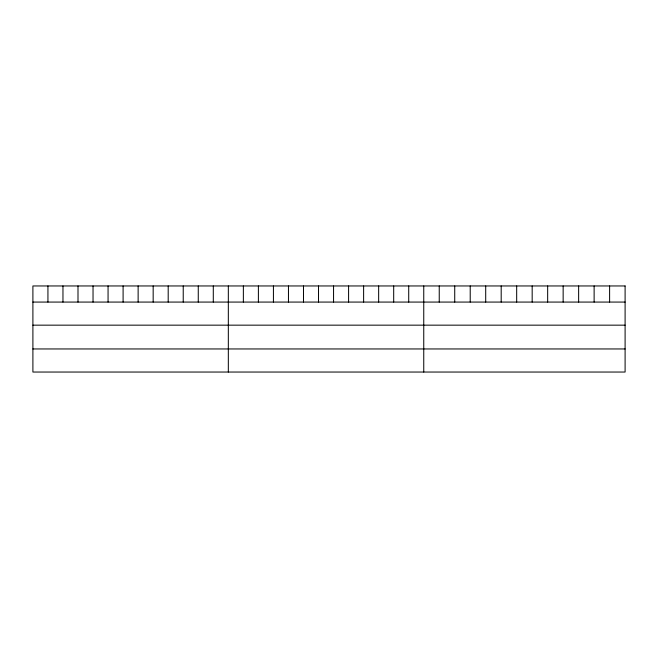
<?xml version="1.0" encoding="UTF-8"?>
<svg xmlns="http://www.w3.org/2000/svg" width="658" height="658" viewBox="0 0 658 658"><rect width="100%" height="100%" fill="white"/><g stroke="black" fill="none" stroke-linecap="round" stroke-linejoin="round"><path stroke-width="0.99" d="M32.9 302.071L625.1 302.071M32.9 325.159L625.1 325.159M32.9 348.954L625.1 348.954M609.612 285.959L609.612 302.071M594.125 285.959L594.125 302.071M578.637 285.959L578.637 302.071M563.149 285.959L563.149 302.071M547.662 285.959L547.662 302.071M532.174 285.959L532.174 302.071M516.678 285.959L516.678 302.071M501.19 285.959L501.19 302.071M485.703 285.959L485.703 302.071M470.215 285.959L470.215 302.071M454.727 285.959L454.727 302.071M439.24 285.959L439.24 302.071M423.752 285.959L423.752 372.041M408.717 285.959L408.717 302.071M393.69 285.959L393.69 302.071M378.654 285.959L378.654 302.071M363.619 285.959L363.619 302.071M348.592 285.959L348.592 302.071M333.557 285.959L333.557 302.071M318.521 285.959L318.521 302.071M303.486 285.959L303.486 302.071M288.459 285.959L288.459 302.071M273.424 285.959L273.424 302.071M258.388 285.959L258.388 302.071M243.361 285.959L243.361 302.071M228.326 285.959L228.326 372.041M213.291 285.959L213.291 302.071M198.264 285.959L198.264 302.071M183.228 285.959L183.228 302.071M168.193 285.959L168.193 302.071M153.166 285.959L153.166 302.071M138.131 285.959L138.131 302.071M123.095 285.959L123.095 302.071M108.06 285.959L108.06 302.071M93.033 285.959L93.033 302.071M77.998 285.959L77.998 302.071M62.962 285.959L62.962 302.071M47.935 285.959L47.935 302.071M625.1 285.959L32.9 285.959L32.9 372.041L625.1 372.041L625.1 285.959"/></g></svg>
